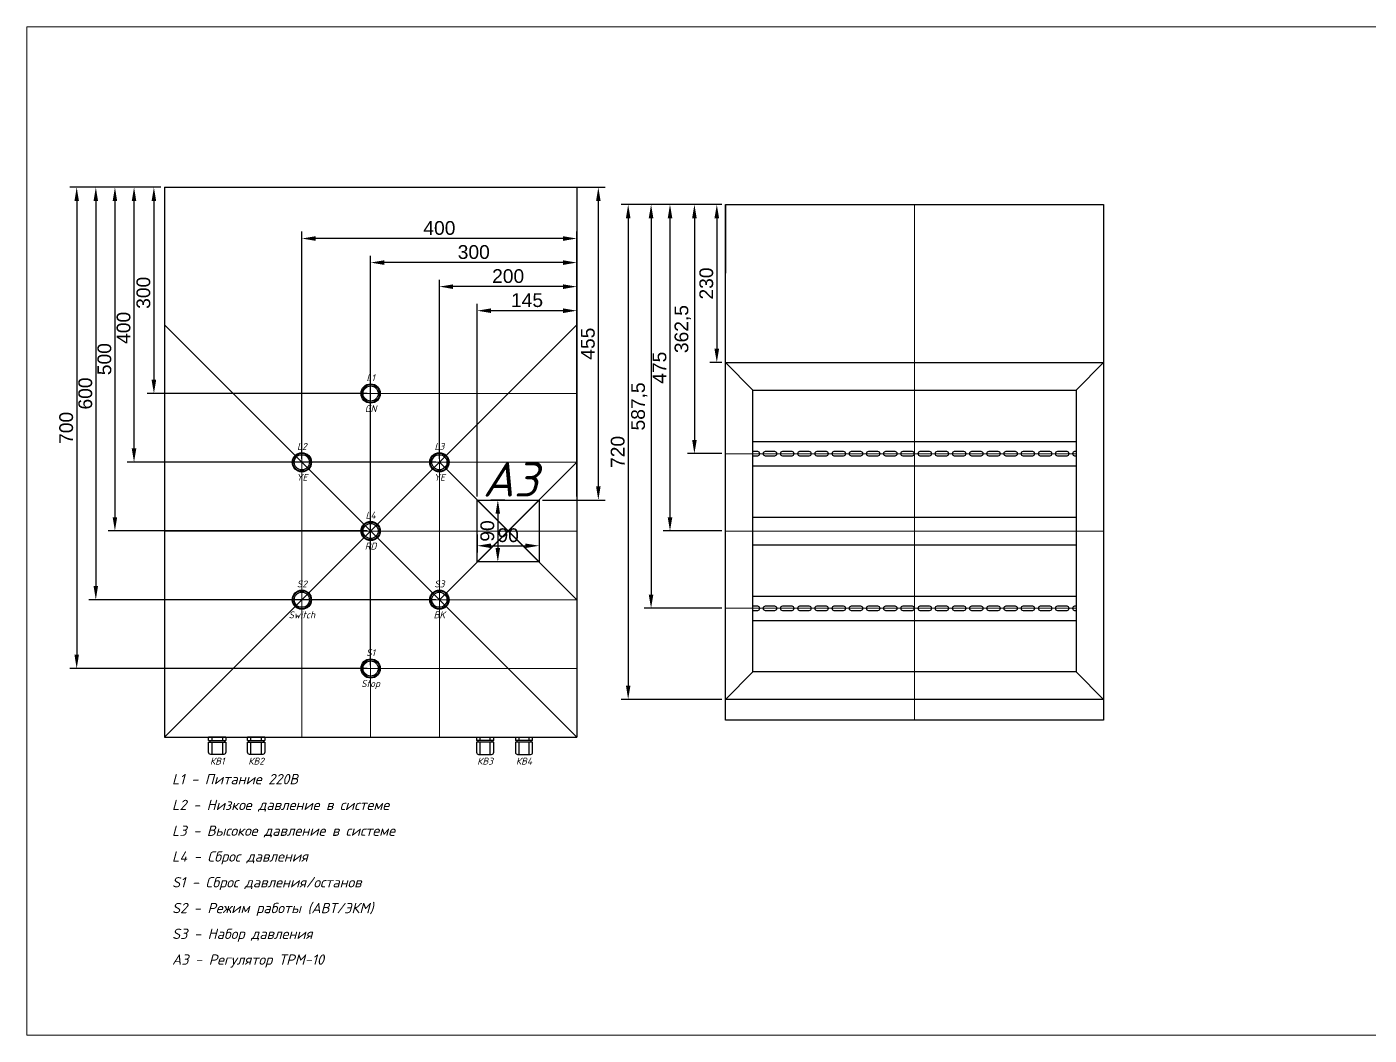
# Model space of a CAD drawing. Header units: millimetres. Extents: x 0 to 53000, y -591 to 24400.
# Drawn here: x 34369 to 36321, y 1880 to 3347 of the extents above; entities that cross this region are included whole.
import ezdxf
from ezdxf.enums import TextEntityAlignment as Align

# ---------------------------------------------------------------- set-up
doc = ezdxf.new("R2010")
doc.units = ezdxf.units.MM
doc.layers.add('INSTRUMENTS', color=7, linetype='Continuous')
doc.layers.add('размеры', color=3, linetype='Continuous')
doc.layers.add('КК перф 40х60', color=6, linetype='Continuous', lineweight=30)
doc.layers.add('Основная', color=7, linetype='Continuous', lineweight=30)
doc.layers.add('Привязки', color=2, linetype='Continuous', lineweight=0, plot=False, transparency=0.8)
doc.styles.get("Standard").update_dxf_attribs({"font": 'arial.ttf'})
doc.styles.add('текст', font='isocpeui.ttf')
doc.dimstyles.new('ISO2', dxfattribs={"dimtxt": 20, "dimasz": 20, "dimexe": 10, "dimexo": 5, "dimgap": 5, "dimtad": 1, "dimdec": 4, "dimdsep": 46, "dimlunit": 6, "dimtxsty": 'Standard', "dimcen": 20, "dimadec": 0, "dimazin": 0, "dimtfac": 1, "dimtdec": 4, "dimtmove": 0, "dimatfit": 3, "dimfxl": 1, "dimtolj": 1, "dimtzin": 0, "dimarcsym": 0})

# ---------------------------------------------------------------- blocks, each defined once
blk = doc.blocks.new('*D223')
at = {"layer": 'Defpoints', "color": 0, "transparency": 16777216}
for p in [(35384.9, 3088.9), (35372.5, 2858.9), (35384.9, 2858.9)]:
    blk.add_point(p, dxfattribs=at)
at = {"layer": 'размеры', "color": 0, "lineweight": -2, "transparency": 16777216}
for p, q in [((35379.9, 3088.9), (35362.5, 3088.9)), ((35372.5, 3068.9), (35372.5, 2878.9)), ((35379.9, 2858.9), (35362.5, 2858.9))]:
    blk.add_line(p, q, dxfattribs=at)
at = {"layer": 'размеры', "color": 0, "transparency": 16777216}
for points in [[(35369.1, 3068.9), (35375.8, 3068.9), (35372.5, 3088.9)], [(35369.1, 2878.9), (35375.8, 2878.9), (35372.5, 2858.9)]]:
    blk.add_solid(points, dxfattribs=at)
at = {"layer": 'размеры', "color": 0, "transparency": 16777216, "insert": (35357.3, 2973.9), "char_height": 20, "attachment_point": 5, "rotation": 90}
blk.add_mtext('\\A1;230', dxfattribs=at)
blk = doc.blocks.new('*D224')
at = {"layer": 'Defpoints', "color": 0, "transparency": 16777216}
for p in [(35384.9, 3088.9), (35339.9, 2726.4), (35384.9, 2726.4)]:
    blk.add_point(p, dxfattribs=at)
at = {"layer": 'размеры', "color": 0, "lineweight": -2, "transparency": 16777216}
for p, q in [((35379.9, 3088.9), (35329.9, 3088.9)), ((35339.9, 3068.9), (35339.9, 2746.4)), ((35379.9, 2726.4), (35329.9, 2726.4))]:
    blk.add_line(p, q, dxfattribs=at)
at = {"layer": 'размеры', "color": 0, "transparency": 16777216}
for points in [[(35336.6, 3068.9), (35343.3, 3068.9), (35339.9, 3088.9)], [(35336.6, 2746.4), (35343.3, 2746.4), (35339.9, 2726.4)]]:
    blk.add_solid(points, dxfattribs=at)
at = {"layer": 'размеры', "color": 0, "transparency": 16777216, "insert": (35322.9, 2907.6), "char_height": 20, "attachment_point": 5, "rotation": 90}
blk.add_mtext('\\A1;362,5', dxfattribs=at)
blk = doc.blocks.new('*D225')
at = {"layer": 'Defpoints', "color": 0, "transparency": 16777216}
for p in [(35384.9, 3088.9), (35304.4, 2613.9), (35384.9, 2613.9)]:
    blk.add_point(p, dxfattribs=at)
at = {"layer": 'размеры', "color": 0, "lineweight": -2, "transparency": 16777216}
for p, q in [((35379.9, 3088.9), (35294.4, 3088.9)), ((35304.4, 3068.9), (35304.4, 2633.9)), ((35379.9, 2613.9), (35294.4, 2613.9))]:
    blk.add_line(p, q, dxfattribs=at)
at = {"layer": 'размеры', "color": 0, "transparency": 16777216}
for points in [[(35301.1, 3068.9), (35307.8, 3068.9), (35304.4, 3088.9)], [(35301.1, 2633.9), (35307.8, 2633.9), (35304.4, 2613.9)]]:
    blk.add_solid(points, dxfattribs=at)
at = {"layer": 'размеры', "color": 0, "transparency": 16777216, "insert": (35289.2, 2851.4), "char_height": 20, "attachment_point": 5, "rotation": 90}
blk.add_mtext('\\A1;475', dxfattribs=at)
blk = doc.blocks.new('*D190')
at = {"layer": 'Defpoints', "color": 0, "transparency": 16777216}
for p in [(35384.9, 3088.9), (35276.9, 2501.4), (35384.9, 2501.4)]:
    blk.add_point(p, dxfattribs=at)
at = {"layer": 'размеры', "color": 0, "lineweight": -2, "transparency": 16777216}
for p, q in [((35379.9, 3088.9), (35266.9, 3088.9)), ((35276.9, 3068.9), (35276.9, 2521.4)), ((35379.9, 2501.4), (35266.9, 2501.4))]:
    blk.add_line(p, q, dxfattribs=at)
at = {"layer": 'размеры', "color": 0, "transparency": 16777216}
for points in [[(35273.5, 3068.9), (35280.2, 3068.9), (35276.9, 3088.9)], [(35273.5, 2521.4), (35280.2, 2521.4), (35276.9, 2501.4)]]:
    blk.add_solid(points, dxfattribs=at)
at = {"layer": 'размеры', "color": 0, "transparency": 16777216, "insert": (35259.8, 2795.1), "char_height": 20, "attachment_point": 5, "rotation": 90}
blk.add_mtext('\\A1;587,5', dxfattribs=at)
blk = doc.blocks.new('*D226')
at = {"layer": 'Defpoints', "color": 0, "transparency": 16777216}
for p in [(35384.9, 3088.9), (35243.6, 2368.9), (35384.9, 2368.9)]:
    blk.add_point(p, dxfattribs=at)
at = {"layer": 'размеры', "color": 0, "lineweight": -2, "transparency": 16777216}
for p, q in [((35379.9, 3088.9), (35233.6, 3088.9)), ((35243.6, 3068.9), (35243.6, 2388.9)), ((35379.9, 2368.9), (35233.6, 2368.9))]:
    blk.add_line(p, q, dxfattribs=at)
at = {"layer": 'размеры', "color": 0, "transparency": 16777216}
for points in [[(35240.3, 3068.9), (35246.9, 3068.9), (35243.6, 3088.9)], [(35240.3, 2388.9), (35246.9, 2388.9), (35243.6, 2368.9)]]:
    blk.add_solid(points, dxfattribs=at)
at = {"layer": 'размеры', "color": 0, "transparency": 16777216, "insert": (35228.4, 2728.9), "char_height": 20, "attachment_point": 5, "rotation": 90}
blk.add_mtext('\\A1;720', dxfattribs=at)
blk = doc.blocks.new('D22')
at = {"layer": 'Основная'}
h = blk.add_hatch(color=256, dxfattribs=at)
h.dxf.hatch_style = 1
h.paths.add_polyline_path([(-7.8, 10.4), (-8.4, 11.2, 0.236068), (-14, 0, 0.236068), (-8.4, -11.2), (-7.8, -10.4, -0.236068), (-13, 0, -0.236068)])
h.paths.add_polyline_path([(7.8, 10.4), (8.4, 11.2, 0.333333), (-8.4, 11.2), (-7.8, 10.4, -0.333333)])
h.paths.add_polyline_path([(8.4, 11.2), (7.8, 10.4, -0.236068), (13, 0, -0.236068), (7.8, -10.4), (8.4, -11.2, 0.236068), (14, 0, 0.236068)])
h.paths.add_polyline_path([(8.4, -11.2), (7.8, -10.4, -0.333333), (-7.8, -10.4), (-8.4, -11.2, 0.333333)])
for radius in [14, 13, 11]:
    blk.add_circle((0, 0), radius, dxfattribs=at)
at = {"style": 'текст'}
for tag, p in [('НАИМНОВАНИЕ', (0, 23)), ('ЦВЕТ', (0, -22))]:
    blk.add_attdef(tag, text='', height=10, dxfattribs=at).set_placement(p, align=Align.MIDDLE_CENTER)
blk = doc.blocks.new('*D212')
at = {"layer": 'Defpoints', "color": 0, "transparency": 16777216}
for p in [(34569, 3113.9), (34553.8, 2813.9), (34869, 2813.9)]:
    blk.add_point(p, dxfattribs=at)
at = {"layer": 'размеры', "color": 0, "lineweight": -2, "transparency": 16777216}
for p, q in [((34564, 3113.9), (34543.8, 3113.9)), ((34553.8, 3093.9), (34553.8, 2833.9)), ((34864, 2813.9), (34543.8, 2813.9))]:
    blk.add_line(p, q, dxfattribs=at)
at = {"layer": 'размеры', "color": 0, "transparency": 16777216}
for points in [[(34550.4, 3093.9), (34557.1, 3093.9), (34553.8, 3113.9)], [(34550.4, 2833.9), (34557.1, 2833.9), (34553.8, 2813.9)]]:
    blk.add_solid(points, dxfattribs=at)
at = {"layer": 'размеры', "color": 0, "transparency": 16777216, "insert": (34538.6, 2960.4), "char_height": 20, "attachment_point": 5, "rotation": 90}
blk.add_mtext('\\A1;300', dxfattribs=at)
blk = doc.blocks.new('*D213')
at = {"layer": 'Defpoints', "color": 0, "transparency": 16777216}
for p in [(34569, 3113.9), (34497.1, 2613.9), (34869, 2613.9)]:
    blk.add_point(p, dxfattribs=at)
at = {"layer": 'размеры', "color": 0, "lineweight": -2, "transparency": 16777216}
for p, q in [((34564, 3113.9), (34487.1, 3113.9)), ((34497.1, 3093.9), (34497.1, 2633.9)), ((34864, 2613.9), (34487.1, 2613.9))]:
    blk.add_line(p, q, dxfattribs=at)
at = {"layer": 'размеры', "color": 0, "transparency": 16777216}
for points in [[(34493.8, 3093.9), (34500.4, 3093.9), (34497.1, 3113.9)], [(34493.8, 2633.9), (34500.4, 2633.9), (34497.1, 2613.9)]]:
    blk.add_solid(points, dxfattribs=at)
at = {"layer": 'размеры', "color": 0, "transparency": 16777216, "insert": (34481.9, 2863.9), "char_height": 20, "attachment_point": 5, "rotation": 90}
blk.add_mtext('\\A1;500', dxfattribs=at)
blk = doc.blocks.new('*D189')
at = {"layer": 'Defpoints', "color": 0, "transparency": 16777216}
for p in [(34569, 3113.9), (34469.3, 2513.9), (34969, 2513.9)]:
    blk.add_point(p, dxfattribs=at)
at = {"layer": 'размеры', "color": 0, "lineweight": -2, "transparency": 16777216}
for p, q in [((34564, 3113.9), (34459.3, 3113.9)), ((34469.3, 3093.9), (34469.3, 2533.9)), ((34964, 2513.9), (34459.3, 2513.9))]:
    blk.add_line(p, q, dxfattribs=at)
at = {"layer": 'размеры', "color": 0, "transparency": 16777216}
for points in [[(34466, 3093.9), (34472.6, 3093.9), (34469.3, 3113.9)], [(34466, 2533.9), (34472.6, 2533.9), (34469.3, 2513.9)]]:
    blk.add_solid(points, dxfattribs=at)
at = {"layer": 'размеры', "color": 0, "transparency": 16777216, "insert": (34454.1, 2813.9), "char_height": 20, "attachment_point": 5, "rotation": 90}
blk.add_mtext('\\A1;600', dxfattribs=at)
blk = doc.blocks.new('*D214')
at = {"layer": 'Defpoints', "color": 0, "transparency": 16777216}
for p in [(34569, 3113.9), (34441.5, 2413.9), (34869, 2413.9)]:
    blk.add_point(p, dxfattribs=at)
at = {"layer": 'размеры', "color": 0, "lineweight": -2, "transparency": 16777216}
for p, q in [((34564, 3113.9), (34431.5, 3113.9)), ((34441.5, 3093.9), (34441.5, 2433.9)), ((34864, 2413.9), (34431.5, 2413.9))]:
    blk.add_line(p, q, dxfattribs=at)
at = {"layer": 'размеры', "color": 0, "transparency": 16777216}
for points in [[(34438.2, 3093.9), (34444.8, 3093.9), (34441.5, 3113.9)], [(34438.2, 2433.9), (34444.8, 2433.9), (34441.5, 2413.9)]]:
    blk.add_solid(points, dxfattribs=at)
at = {"layer": 'размеры', "color": 0, "transparency": 16777216, "insert": (34426.3, 2763.9), "char_height": 20, "attachment_point": 5, "rotation": 90}
blk.add_mtext('\\A1;700', dxfattribs=at)
blk = doc.blocks.new('*D215')
at = {"layer": 'Defpoints', "color": 0, "transparency": 16777216}
for p in [(35114, 3113.9), (35200.2, 3113.9), (35114, 2658.9)]:
    blk.add_point(p, dxfattribs=at)
at = {"layer": 'размеры', "color": 0, "lineweight": -2, "transparency": 16777216}
for p, q in [((35119, 3113.9), (35210.2, 3113.9)), ((35200.2, 2678.9), (35200.2, 3093.9)), ((35119, 2658.9), (35210.2, 2658.9))]:
    blk.add_line(p, q, dxfattribs=at)
at = {"layer": 'размеры', "color": 0, "transparency": 16777216}
for points in [[(35196.9, 3093.9), (35203.5, 3093.9), (35200.2, 3113.9)], [(35196.9, 2678.9), (35203.5, 2678.9), (35200.2, 2658.9)]]:
    blk.add_solid(points, dxfattribs=at)
at = {"layer": 'размеры', "color": 0, "transparency": 16777216, "insert": (35185, 2886.4), "char_height": 20, "attachment_point": 5, "rotation": 90}
blk.add_mtext('\\A1;455', dxfattribs=at)
blk = doc.blocks.new('*D216')
at = {"layer": 'Defpoints', "color": 0, "transparency": 16777216}
for p in [(35024, 2934.4), (35024, 2658.9), (35169, 2658.9)]:
    blk.add_point(p, dxfattribs=at)
at = {"layer": 'размеры', "color": 0, "lineweight": -2, "transparency": 16777216}
for p, q in [((35024, 2663.9), (35024, 2944.4)), ((35149, 2934.4), (35044, 2934.4)), ((35169, 2663.9), (35169, 2944.4))]:
    blk.add_line(p, q, dxfattribs=at)
at = {"layer": 'размеры', "color": 0, "transparency": 16777216}
for points in [[(35044, 2937.7), (35044, 2931), (35024, 2934.4)], [(35149, 2937.7), (35149, 2931), (35169, 2934.4)]]:
    blk.add_solid(points, dxfattribs=at)
at = {"layer": 'размеры', "color": 0, "transparency": 16777216, "insert": (35096.5, 2949.6), "char_height": 20, "attachment_point": 5}
blk.add_mtext('\\A1;145', dxfattribs=at)
blk = doc.blocks.new('*D217')
at = {"layer": 'Defpoints', "color": 0, "transparency": 16777216}
for p in [(34969, 2969.4), (34969, 2713.9), (35169, 2713.9)]:
    blk.add_point(p, dxfattribs=at)
at = {"layer": 'размеры', "color": 0, "lineweight": -2, "transparency": 16777216}
for p, q in [((34969, 2718.9), (34969, 2979.4)), ((35149, 2969.4), (34989, 2969.4)), ((35169, 2718.9), (35169, 2979.4))]:
    blk.add_line(p, q, dxfattribs=at)
at = {"layer": 'размеры', "color": 0, "transparency": 16777216}
for points in [[(34989, 2972.7), (34989, 2966), (34969, 2969.4)], [(35149, 2972.7), (35149, 2966), (35169, 2969.4)]]:
    blk.add_solid(points, dxfattribs=at)
at = {"layer": 'размеры', "color": 0, "transparency": 16777216, "insert": (35069, 2984.6), "char_height": 20, "attachment_point": 5}
blk.add_mtext('\\A1;200', dxfattribs=at)
blk = doc.blocks.new('*D218')
at = {"layer": 'Defpoints', "color": 0, "transparency": 16777216}
for p in [(34869, 3004.4), (35169, 2813.9), (34869, 2413.9)]:
    blk.add_point(p, dxfattribs=at)
at = {"layer": 'размеры', "color": 0, "lineweight": -2, "transparency": 16777216}
for p, q in [((34869, 2418.9), (34869, 3014.4)), ((35169, 2818.9), (35169, 3014.4)), ((35149, 3004.4), (34889, 3004.4))]:
    blk.add_line(p, q, dxfattribs=at)
at = {"layer": 'размеры', "color": 0, "transparency": 16777216}
for points in [[(34889, 3007.7), (34889, 3001), (34869, 3004.4)], [(35149, 3007.7), (35149, 3001), (35169, 3004.4)]]:
    blk.add_solid(points, dxfattribs=at)
at = {"layer": 'размеры', "color": 0, "transparency": 16777216, "insert": (35019, 3019.6), "char_height": 20, "attachment_point": 5}
blk.add_mtext('\\A1;300', dxfattribs=at)
blk = doc.blocks.new('*D219')
at = {"layer": 'Defpoints', "color": 0, "transparency": 16777216}
for p in [(34769, 3039.4), (34769, 2713.9), (35169, 2713.9)]:
    blk.add_point(p, dxfattribs=at)
at = {"layer": 'размеры', "color": 0, "lineweight": -2, "transparency": 16777216}
for p, q in [((34769, 2718.9), (34769, 3049.4)), ((35169, 2718.9), (35169, 3049.4)), ((35149, 3039.4), (34789, 3039.4))]:
    blk.add_line(p, q, dxfattribs=at)
at = {"layer": 'размеры', "color": 0, "transparency": 16777216}
for points in [[(34789, 3042.7), (34789, 3036), (34769, 3039.4)], [(35149, 3042.7), (35149, 3036), (35169, 3039.4)]]:
    blk.add_solid(points, dxfattribs=at)
at = {"layer": 'размеры', "color": 0, "transparency": 16777216, "insert": (34969, 3054.6), "char_height": 20, "attachment_point": 5}
blk.add_mtext('\\A1;400', dxfattribs=at)
blk = doc.blocks.new('*D220')
at = {"layer": 'Defpoints', "color": 0, "transparency": 16777216}
for p in [(34524.9, 3113.9), (34569, 3113.9), (34969, 2713.9)]:
    blk.add_point(p, dxfattribs=at)
at = {"layer": 'размеры', "color": 0, "lineweight": -2, "transparency": 16777216}
for p, q in [((34564, 3113.9), (34514.9, 3113.9)), ((34524.9, 2733.9), (34524.9, 3093.9)), ((34964, 2713.9), (34514.9, 2713.9))]:
    blk.add_line(p, q, dxfattribs=at)
at = {"layer": 'размеры', "color": 0, "transparency": 16777216}
for points in [[(34521.6, 3093.9), (34528.2, 3093.9), (34524.9, 3113.9)], [(34521.6, 2733.9), (34528.2, 2733.9), (34524.9, 2713.9)]]:
    blk.add_solid(points, dxfattribs=at)
at = {"layer": 'размеры', "color": 0, "transparency": 16777216, "insert": (34509.7, 2909.4), "char_height": 20, "attachment_point": 5, "rotation": 90}
blk.add_mtext('\\A1;400', dxfattribs=at)
blk = doc.blocks.new('*D221')
at = {"layer": 'Defpoints', "color": 0, "transparency": 16777216}
for p in [(35069, 2658.9), (35054, 2568.9), (35069, 2568.9)]:
    blk.add_point(p, dxfattribs=at)
at = {"layer": 'размеры', "color": 0, "lineweight": -2, "transparency": 16777216}
for p, q in [((35064, 2658.9), (35044, 2658.9)), ((35054, 2638.9), (35054, 2588.9)), ((35064, 2568.9), (35044, 2568.9))]:
    blk.add_line(p, q, dxfattribs=at)
at = {"layer": 'размеры', "color": 0, "transparency": 16777216}
for points in [[(35050.7, 2638.9), (35057.3, 2638.9), (35054, 2658.9)], [(35050.7, 2588.9), (35057.3, 2588.9), (35054, 2568.9)]]:
    blk.add_solid(points, dxfattribs=at)
at = {"layer": 'размеры', "color": 0, "transparency": 16777216, "insert": (35038.8, 2613.9), "char_height": 20, "attachment_point": 5, "rotation": 90}
blk.add_mtext('\\A1;90', dxfattribs=at)
blk = doc.blocks.new('*D222')
at = {"layer": 'Defpoints', "color": 0, "transparency": 16777216}
for p in [(35024, 2613.9), (35114, 2613.9), (35114, 2592.4)]:
    blk.add_point(p, dxfattribs=at)
at = {"layer": 'размеры', "color": 0, "lineweight": -2, "transparency": 16777216}
for p, q in [((35024, 2608.9), (35024, 2582.4)), ((35114, 2608.9), (35114, 2582.4)), ((35044, 2592.4), (35094, 2592.4))]:
    blk.add_line(p, q, dxfattribs=at)
at = {"layer": 'размеры', "color": 0, "transparency": 16777216}
for points in [[(35044, 2595.7), (35044, 2589), (35024, 2592.4)], [(35094, 2595.7), (35094, 2589), (35114, 2592.4)]]:
    blk.add_solid(points, dxfattribs=at)
at = {"layer": 'размеры', "color": 0, "transparency": 16777216, "insert": (35069, 2607.6), "char_height": 20, "attachment_point": 5}
blk.add_mtext('\\A1;90', dxfattribs=at)
blk = doc.blocks.new('Сальник')
at = {"layer": 'Основная'}
for p, q in [((-12.5, 0), (-12.5, -5)), ((-12.5, 0), (12.5, 0)), ((-7.5, 0), (-7.5, -5)), ((7.5, -5), (7.5, 0)), ((12.5, -5), (12.5, 0)), ((12.5, -5), (-12.5, -5)), ((12.5, -7), (-12.5, -7)), ((-12.5, -7), (-12.5, -22)), ((-10.5, -5), (-10.5, -7)), ((-7.5, -7), (-7.5, -25)), ((7.5, -25), (7.5, -7)), ((10.5, -7), (10.5, -5)), ((12.5, -22), (12.5, -7)), ((-9.5, -25), (9.5, -25))]:
    blk.add_line(p, q, dxfattribs=at)
for centre, start, end in [((-9.5, -22), 180, 270), ((9.5, -22), 270, 0)]:
    blk.add_arc(centre, 3, start, end, dxfattribs=at)

msp = doc.modelspace()

# ---------------------------------------------------------------- linework, layer by layer
at = {"layer": 'КК перф 40х60'}
for p, q in [((35384.92003, 2858.85871), (35934.92003, 2858.85871)), ((35384.92003, 2368.85871), (35384.92003, 2858.85871)), ((35384.92003, 2858.85871), (35424.92003, 2818.85871)), ((35894.92003, 2818.85871), (35934.92003, 2858.85871)), ((35934.92003, 2858.85871), (35934.92003, 2368.85871)), ((35424.92003, 2818.85871), (35894.92003, 2818.85871)), ((35424.92003, 2408.85871), (35424.92003, 2818.85871)), ((35894.92003, 2818.85871), (35894.92003, 2408.85871)), ((35424.92003, 2633.85871), (35894.92003, 2633.85871)), ((35424.92003, 2593.85871), (35894.92003, 2593.85871)), ((35384.92003, 2368.85871), (35424.92003, 2408.85871)), ((35894.92003, 2408.85871), (35424.92003, 2408.85871)), ((35894.92003, 2408.85871), (35934.92003, 2368.85871)), ((35934.92003, 2368.85871), (35384.92003, 2368.85871))]:
    msp.add_line(p, q, dxfattribs=at)
at = {"layer": 'Основная'}
for p, q in [((34569, 3113.85871), (35169, 3113.85871)), ((34569, 3113.85871), (34569, 2313.85871)), ((35169, 3113.85871), (35169, 2313.85871)), ((35384.92003, 3088.85871), (35934.92003, 3088.85871)), ((35384.92003, 2338.85871), (35384.92003, 3088.85871)), ((35384.92003, 3088.85871), (35384.92003, 2988.85871)), ((35934.92003, 3088.85871), (35934.92003, 2338.85871)), ((35424.92003, 2743.85871), (35449.92003, 2743.85871)), ((35449.92003, 2743.85871), (35474.92003, 2743.85871)), ((35474.92003, 2743.85871), (35499.92003, 2743.85871)), ((35499.92003, 2743.85871), (35524.92003, 2743.85871)), ((35524.92003, 2743.85871), (35549.92003, 2743.85871)), ((35549.92003, 2743.85871), (35574.92003, 2743.85871)), ((35574.92003, 2743.85871), (35599.92003, 2743.85871)), ((35599.92003, 2743.85871), (35624.92003, 2743.85871)), ((35624.92003, 2743.85871), (35649.92003, 2743.85871)), ((35649.92003, 2743.85871), (35674.92003, 2743.85871)), ((35674.92003, 2743.85871), (35699.92003, 2743.85871)), ((35699.92003, 2743.85871), (35724.92003, 2743.85871)), ((35724.92003, 2743.85871), (35749.92003, 2743.85871)), ((35749.92003, 2743.85871), (35774.92003, 2743.85871)), ((35774.92003, 2743.85871), (35799.92003, 2743.85871)), ((35799.92003, 2743.85871), (35824.92003, 2743.85871)), ((35824.92003, 2743.85871), (35849.92003, 2743.85871)), ((35849.92003, 2743.85871), (35874.92003, 2743.85871)), ((35874.92003, 2743.85871), (35894.92003, 2743.85871)), ((35431.92003, 2729.35871), (35424.92003, 2729.35871)), ((35424.92003, 2723.35871), (35431.92003, 2723.35871)), ((35434.92003, 2726.35871), (35434.92003, 2726.35871)), ((35449.92003, 2729.35872), (35442.92003, 2729.35872)), ((35442.92003, 2723.35872), (35449.92003, 2723.35872)), ((35456.92003, 2729.35871), (35449.92003, 2729.35871)), ((35449.92003, 2723.35871), (35456.92003, 2723.35871)), ((35459.92003, 2726.35871), (35459.92003, 2726.35871)), ((35474.92003, 2729.35872), (35467.92003, 2729.35872)), ((35467.92003, 2723.35872), (35474.92003, 2723.35872)), ((35481.92003, 2729.35871), (35474.92003, 2729.35871)), ((35474.92003, 2723.35871), (35481.92003, 2723.35871)), ((35484.92003, 2726.35871), (35484.92003, 2726.35871)), ((35499.92003, 2729.35872), (35492.92003, 2729.35872)), ((35492.92003, 2723.35872), (35499.92003, 2723.35872)), ((35506.92003, 2729.35871), (35499.92003, 2729.35871)), ((35499.92003, 2723.35871), (35506.92003, 2723.35871)), ((35509.92003, 2726.35871), (35509.92003, 2726.35871)), ((35524.92003, 2729.35872), (35517.92003, 2729.35872)), ((35517.92003, 2723.35872), (35524.92003, 2723.35872)), ((35531.92003, 2729.35871), (35524.92003, 2729.35871)), ((35524.92003, 2723.35871), (35531.92003, 2723.35871)), ((35534.92003, 2726.35871), (35534.92003, 2726.35871)), ((35549.92003, 2729.35872), (35542.92003, 2729.35872)), ((35542.92003, 2723.35872), (35549.92003, 2723.35872)), ((35556.92003, 2729.35871), (35549.92003, 2729.35871)), ((35549.92003, 2723.35871), (35556.92003, 2723.35871)), ((35559.92003, 2726.35871), (35559.92003, 2726.35871)), ((35574.92003, 2729.35872), (35567.92003, 2729.35872)), ((35567.92003, 2723.35872), (35574.92003, 2723.35872)), ((35581.92003, 2729.35871), (35574.92003, 2729.35871)), ((35574.92003, 2723.35871), (35581.92003, 2723.35871)), ((35584.92003, 2726.35871), (35584.92003, 2726.35871)), ((35599.92003, 2729.35872), (35592.92003, 2729.35872)), ((35592.92003, 2723.35872), (35599.92003, 2723.35872)), ((35606.92003, 2729.35871), (35599.92003, 2729.35871)), ((35599.92003, 2723.35871), (35606.92003, 2723.35871)), ((35609.92003, 2726.35871), (35609.92003, 2726.35871)), ((35624.92003, 2729.35872), (35617.92003, 2729.35872)), ((35617.92003, 2723.35872), (35624.92003, 2723.35872)), ((35631.92003, 2729.35871), (35624.92003, 2729.35871)), ((35624.92003, 2723.35871), (35631.92003, 2723.35871)), ((35634.92003, 2726.35871), (35634.92003, 2726.35871)), ((35649.92003, 2729.35872), (35642.92003, 2729.35872)), ((35642.92003, 2723.35872), (35649.92003, 2723.35872)), ((35656.92003, 2729.35871), (35649.92003, 2729.35871)), ((35649.92003, 2723.35871), (35656.92003, 2723.35871)), ((35659.92003, 2726.35871), (35659.92003, 2726.35871)), ((35674.92003, 2729.35872), (35667.92003, 2729.35872)), ((35667.92003, 2723.35872), (35674.92003, 2723.35872)), ((35681.92003, 2729.35871), (35674.92003, 2729.35871)), ((35674.92003, 2723.35871), (35681.92003, 2723.35871)), ((35684.92003, 2726.35871), (35684.92003, 2726.35871)), ((35699.92003, 2729.35872), (35692.92003, 2729.35872)), ((35692.92003, 2723.35872), (35699.92003, 2723.35872)), ((35706.92003, 2729.35871), (35699.92003, 2729.35871)), ((35699.92003, 2723.35871), (35706.92003, 2723.35871)), ((35709.92003, 2726.35871), (35709.92003, 2726.35871)), ((35724.92003, 2729.35872), (35717.92003, 2729.35872)), ((35717.92003, 2723.35872), (35724.92003, 2723.35872)), ((35731.92003, 2729.35871), (35724.92003, 2729.35871)), ((35724.92003, 2723.35871), (35731.92003, 2723.35871)), ((35734.92003, 2726.35871), (35734.92003, 2726.35871)), ((35749.92003, 2729.35872), (35742.92003, 2729.35872)), ((35742.92003, 2723.35872), (35749.92003, 2723.35872)), ((35756.92003, 2729.35871), (35749.92003, 2729.35871)), ((35749.92003, 2723.35871), (35756.92003, 2723.35871)), ((35759.92003, 2726.35871), (35759.92003, 2726.35871)), ((35774.92003, 2729.35872), (35767.92003, 2729.35872)), ((35767.92003, 2723.35872), (35774.92003, 2723.35872)), ((35781.92003, 2729.35871), (35774.92003, 2729.35871)), ((35774.92003, 2723.35871), (35781.92003, 2723.35871)), ((35784.92003, 2726.35871), (35784.92003, 2726.35871)), ((35799.92003, 2729.35872), (35792.92003, 2729.35872)), ((35792.92003, 2723.35872), (35799.92003, 2723.35872)), ((35806.92003, 2729.35871), (35799.92003, 2729.35871)), ((35799.92003, 2723.35871), (35806.92003, 2723.35871)), ((35809.92003, 2726.35871), (35809.92003, 2726.35871)), ((35824.92003, 2729.35872), (35817.92003, 2729.35872)), ((35817.92003, 2723.35872), (35824.92003, 2723.35872)), ((35831.92003, 2729.35871), (35824.92003, 2729.35871)), ((35824.92003, 2723.35871), (35831.92003, 2723.35871)), ((35834.92003, 2726.35871), (35834.92003, 2726.35871)), ((35849.92003, 2729.35872), (35842.92003, 2729.35872)), ((35842.92003, 2723.35872), (35849.92003, 2723.35872)), ((35856.92003, 2729.35871), (35849.92003, 2729.35871)), ((35849.92003, 2723.35871), (35856.92003, 2723.35871)), ((35859.92003, 2726.35871), (35859.92003, 2726.35871)), ((35874.92003, 2729.35872), (35867.92003, 2729.35872)), ((35867.92003, 2723.35872), (35874.92003, 2723.35872)), ((35881.92003, 2729.35871), (35874.92003, 2729.35871)), ((35874.92003, 2723.35871), (35881.92003, 2723.35871)), ((35884.92003, 2726.35871), (35884.92003, 2726.35871)), ((35894.92003, 2729.35872), (35892.92003, 2729.35872)), ((35892.92003, 2723.35872), (35894.92003, 2723.35872)), ((35424.92003, 2708.85871), (35449.92003, 2708.85872)), ((35449.92003, 2708.85871), (35474.92003, 2708.85872)), ((35474.92003, 2708.85871), (35499.92003, 2708.85872)), ((35499.92003, 2708.85871), (35524.92003, 2708.85872)), ((35524.92003, 2708.85871), (35549.92003, 2708.85872)), ((35549.92003, 2708.85871), (35574.92003, 2708.85872)), ((35574.92003, 2708.85871), (35599.92003, 2708.85872)), ((35599.92003, 2708.85871), (35624.92003, 2708.85872)), ((35624.92003, 2708.85871), (35649.92003, 2708.85872)), ((35649.92003, 2708.85871), (35674.92003, 2708.85872)), ((35674.92003, 2708.85871), (35699.92003, 2708.85872)), ((35699.92003, 2708.85871), (35724.92003, 2708.85872)), ((35724.92003, 2708.85871), (35749.92003, 2708.85872)), ((35749.92003, 2708.85871), (35774.92003, 2708.85872)), ((35774.92003, 2708.85871), (35799.92003, 2708.85872)), ((35799.92003, 2708.85871), (35824.92003, 2708.85872)), ((35824.92003, 2708.85871), (35849.92003, 2708.85872)), ((35849.92003, 2708.85871), (35874.92003, 2708.85872)), ((35874.92003, 2708.85871), (35894.92003, 2708.85871)), ((35024, 2658.85871), (35114, 2658.85871)), ((35024, 2568.85871), (35024, 2658.85871)), ((35114, 2658.85871), (35114, 2568.85871)), ((35114, 2568.85871), (35024, 2568.85871)), ((35424.92003, 2518.85871), (35449.92003, 2518.85871)), ((35449.92003, 2518.85871), (35474.92003, 2518.85871)), ((35474.92003, 2518.85871), (35499.92003, 2518.85871)), ((35499.92003, 2518.85871), (35524.92003, 2518.85871)), ((35524.92003, 2518.85871), (35549.92003, 2518.85871)), ((35549.92003, 2518.85871), (35574.92003, 2518.85871)), ((35574.92003, 2518.85871), (35599.92003, 2518.85871)), ((35599.92003, 2518.85871), (35624.92003, 2518.85871)), ((35624.92003, 2518.85871), (35649.92003, 2518.85871)), ((35649.92003, 2518.85871), (35674.92003, 2518.85871)), ((35674.92003, 2518.85871), (35699.92003, 2518.85871)), ((35699.92003, 2518.85871), (35724.92003, 2518.85871)), ((35724.92003, 2518.85871), (35749.92003, 2518.85871)), ((35749.92003, 2518.85871), (35774.92003, 2518.85871)), ((35774.92003, 2518.85871), (35799.92003, 2518.85871)), ((35799.92003, 2518.85871), (35824.92003, 2518.85871)), ((35824.92003, 2518.85871), (35849.92003, 2518.85871)), ((35849.92003, 2518.85871), (35874.92003, 2518.85871)), ((35874.92003, 2518.85871), (35894.92003, 2518.85871)), ((35431.92003, 2504.35871), (35424.92003, 2504.35871)), ((35434.92003, 2501.35871), (35434.92003, 2501.35871)), ((35449.92003, 2504.35872), (35442.92003, 2504.35872)), ((35456.92003, 2504.35871), (35449.92003, 2504.35871)), ((35459.92003, 2501.35871), (35459.92003, 2501.35871)), ((35474.92003, 2504.35872), (35467.92003, 2504.35872)), ((35481.92003, 2504.35871), (35474.92003, 2504.35871)), ((35484.92003, 2501.35871), (35484.92003, 2501.35871)), ((35499.92003, 2504.35872), (35492.92003, 2504.35872)), ((35506.92003, 2504.35871), (35499.92003, 2504.35871)), ((35509.92003, 2501.35871), (35509.92003, 2501.35871)), ((35524.92003, 2504.35872), (35517.92003, 2504.35872)), ((35531.92003, 2504.35871), (35524.92003, 2504.35871)), ((35534.92003, 2501.35871), (35534.92003, 2501.35871)), ((35549.92003, 2504.35872), (35542.92003, 2504.35872)), ((35556.92003, 2504.35871), (35549.92003, 2504.35871)), ((35559.92003, 2501.35871), (35559.92003, 2501.35871)), ((35574.92003, 2504.35872), (35567.92003, 2504.35872)), ((35581.92003, 2504.35871), (35574.92003, 2504.35871)), ((35584.92003, 2501.35871), (35584.92003, 2501.35871)), ((35599.92003, 2504.35872), (35592.92003, 2504.35872)), ((35606.92003, 2504.35871), (35599.92003, 2504.35871)), ((35609.92003, 2501.35871), (35609.92003, 2501.35871)), ((35624.92003, 2504.35872), (35617.92003, 2504.35872)), ((35631.92003, 2504.35871), (35624.92003, 2504.35871)), ((35634.92003, 2501.35871), (35634.92003, 2501.35871)), ((35649.92003, 2504.35872), (35642.92003, 2504.35872)), ((35656.92003, 2504.35871), (35649.92003, 2504.35871)), ((35659.92003, 2501.35871), (35659.92003, 2501.35871)), ((35674.92003, 2504.35872), (35667.92003, 2504.35872)), ((35681.92003, 2504.35871), (35674.92003, 2504.35871)), ((35684.92003, 2501.35871), (35684.92003, 2501.35871)), ((35699.92003, 2504.35872), (35692.92003, 2504.35872)), ((35706.92003, 2504.35871), (35699.92003, 2504.35871)), ((35709.92003, 2501.35871), (35709.92003, 2501.35871)), ((35724.92003, 2504.35872), (35717.92003, 2504.35872)), ((35731.92003, 2504.35871), (35724.92003, 2504.35871)), ((35734.92003, 2501.35871), (35734.92003, 2501.35871)), ((35749.92003, 2504.35872), (35742.92003, 2504.35872)), ((35756.92003, 2504.35871), (35749.92003, 2504.35871)), ((35759.92003, 2501.35871), (35759.92003, 2501.35871)), ((35774.92003, 2504.35872), (35767.92003, 2504.35872)), ((35781.92003, 2504.35871), (35774.92003, 2504.35871)), ((35784.92003, 2501.35871), (35784.92003, 2501.35871)), ((35799.92003, 2504.35872), (35792.92003, 2504.35872)), ((35806.92003, 2504.35871), (35799.92003, 2504.35871)), ((35809.92003, 2501.35871), (35809.92003, 2501.35871)), ((35824.92003, 2504.35872), (35817.92003, 2504.35872)), ((35831.92003, 2504.35871), (35824.92003, 2504.35871)), ((35834.92003, 2501.35871), (35834.92003, 2501.35871)), ((35849.92003, 2504.35872), (35842.92003, 2504.35872)), ((35856.92003, 2504.35871), (35849.92003, 2504.35871)), ((35859.92003, 2501.35871), (35859.92003, 2501.35871)), ((35874.92003, 2504.35872), (35867.92003, 2504.35872)), ((35881.92003, 2504.35871), (35874.92003, 2504.35871)), ((35884.92003, 2501.35871), (35884.92003, 2501.35871)), ((35894.92003, 2504.35872), (35892.92003, 2504.35872)), ((35424.92003, 2498.35871), (35431.92003, 2498.35871)), ((35424.92003, 2483.85871), (35449.92003, 2483.85872)), ((35442.92003, 2498.35872), (35449.92003, 2498.35872)), ((35449.92003, 2498.35871), (35456.92003, 2498.35871)), ((35449.92003, 2483.85871), (35474.92003, 2483.85872)), ((35467.92003, 2498.35872), (35474.92003, 2498.35872)), ((35474.92003, 2498.35871), (35481.92003, 2498.35871)), ((35474.92003, 2483.85871), (35499.92003, 2483.85872)), ((35492.92003, 2498.35872), (35499.92003, 2498.35872)), ((35499.92003, 2498.35871), (35506.92003, 2498.35871)), ((35499.92003, 2483.85871), (35524.92003, 2483.85872)), ((35517.92003, 2498.35872), (35524.92003, 2498.35872)), ((35524.92003, 2498.35871), (35531.92003, 2498.35871)), ((35524.92003, 2483.85871), (35549.92003, 2483.85872)), ((35542.92003, 2498.35872), (35549.92003, 2498.35872)), ((35549.92003, 2498.35871), (35556.92003, 2498.35871)), ((35549.92003, 2483.85871), (35574.92003, 2483.85872)), ((35567.92003, 2498.35872), (35574.92003, 2498.35872)), ((35574.92003, 2498.35871), (35581.92003, 2498.35871)), ((35574.92003, 2483.85871), (35599.92003, 2483.85872)), ((35592.92003, 2498.35872), (35599.92003, 2498.35872)), ((35599.92003, 2498.35871), (35606.92003, 2498.35871)), ((35599.92003, 2483.85871), (35624.92003, 2483.85872)), ((35617.92003, 2498.35872), (35624.92003, 2498.35872)), ((35624.92003, 2498.35871), (35631.92003, 2498.35871)), ((35624.92003, 2483.85871), (35649.92003, 2483.85872)), ((35642.92003, 2498.35872), (35649.92003, 2498.35872)), ((35649.92003, 2498.35871), (35656.92003, 2498.35871)), ((35649.92003, 2483.85871), (35674.92003, 2483.85872)), ((35667.92003, 2498.35872), (35674.92003, 2498.35872)), ((35674.92003, 2498.35871), (35681.92003, 2498.35871)), ((35674.92003, 2483.85871), (35699.92003, 2483.85872)), ((35692.92003, 2498.35872), (35699.92003, 2498.35872)), ((35699.92003, 2498.35871), (35706.92003, 2498.35871)), ((35699.92003, 2483.85871), (35724.92003, 2483.85872)), ((35717.92003, 2498.35872), (35724.92003, 2498.35872)), ((35724.92003, 2498.35871), (35731.92003, 2498.35871)), ((35724.92003, 2483.85871), (35749.92003, 2483.85872)), ((35742.92003, 2498.35872), (35749.92003, 2498.35872)), ((35749.92003, 2498.35871), (35756.92003, 2498.35871)), ((35749.92003, 2483.85871), (35774.92003, 2483.85872)), ((35767.92003, 2498.35872), (35774.92003, 2498.35872)), ((35774.92003, 2498.35871), (35781.92003, 2498.35871)), ((35774.92003, 2483.85871), (35799.92003, 2483.85872)), ((35792.92003, 2498.35872), (35799.92003, 2498.35872)), ((35799.92003, 2498.35871), (35806.92003, 2498.35871)), ((35799.92003, 2483.85871), (35824.92003, 2483.85872)), ((35817.92003, 2498.35872), (35824.92003, 2498.35872)), ((35824.92003, 2498.35871), (35831.92003, 2498.35871)), ((35824.92003, 2483.85871), (35849.92003, 2483.85872)), ((35842.92003, 2498.35872), (35849.92003, 2498.35872)), ((35849.92003, 2498.35871), (35856.92003, 2498.35871)), ((35849.92003, 2483.85871), (35874.92003, 2483.85872)), ((35867.92003, 2498.35872), (35874.92003, 2498.35872)), ((35874.92003, 2498.35871), (35881.92003, 2498.35871)), ((35874.92003, 2483.85871), (35894.92003, 2483.85871)), ((35892.92003, 2498.35872), (35894.92003, 2498.35872)), ((35934.92003, 2338.85871), (35384.92003, 2338.85871)), ((34569, 2313.85871), (35169, 2313.85871))]:
    msp.add_line(p, q, dxfattribs=at)
for centre, start, end in [((35431.92003, 2726.35871), 0, 90), ((35431.92003, 2726.35871), 270, 0), ((35442.92003, 2726.35872), 90, 180), ((35442.92003, 2726.35872), 180, 270), ((35456.92003, 2726.35871), 0, 90), ((35456.92003, 2726.35871), 270, 0), ((35467.92003, 2726.35872), 90, 180), ((35467.92003, 2726.35872), 180, 270), ((35481.92003, 2726.35871), 0, 90), ((35481.92003, 2726.35871), 270, 0), ((35492.92003, 2726.35872), 90, 180), ((35492.92003, 2726.35872), 180, 270), ((35506.92003, 2726.35871), 0, 90), ((35506.92003, 2726.35871), 270, 0), ((35517.92003, 2726.35872), 90, 180), ((35517.92003, 2726.35872), 180, 270), ((35531.92003, 2726.35871), 0, 90), ((35531.92003, 2726.35871), 270, 0), ((35542.92003, 2726.35872), 90, 180), ((35542.92003, 2726.35872), 180, 270), ((35556.92003, 2726.35871), 0, 90), ((35556.92003, 2726.35871), 270, 0), ((35567.92003, 2726.35872), 90, 180), ((35567.92003, 2726.35872), 180, 270), ((35581.92003, 2726.35871), 0, 90), ((35581.92003, 2726.35871), 270, 0), ((35592.92003, 2726.35872), 90, 180), ((35592.92003, 2726.35872), 180, 270), ((35606.92003, 2726.35871), 0, 90), ((35606.92003, 2726.35871), 270, 0), ((35617.92003, 2726.35872), 90, 180), ((35617.92003, 2726.35872), 180, 270), ((35631.92003, 2726.35871), 0, 90), ((35631.92003, 2726.35871), 270, 0), ((35642.92003, 2726.35872), 90, 180), ((35642.92003, 2726.35872), 180, 270), ((35656.92003, 2726.35871), 0, 90), ((35656.92003, 2726.35871), 270, 0), ((35667.92003, 2726.35872), 90, 180), ((35667.92003, 2726.35872), 180, 270), ((35681.92003, 2726.35871), 0, 90), ((35681.92003, 2726.35871), 270, 0), ((35692.92003, 2726.35872), 90, 180), ((35692.92003, 2726.35872), 180, 270), ((35706.92003, 2726.35871), 0, 90), ((35706.92003, 2726.35871), 270, 0), ((35717.92003, 2726.35872), 90, 180), ((35717.92003, 2726.35872), 180, 270), ((35731.92003, 2726.35871), 0, 90), ((35731.92003, 2726.35871), 270, 0), ((35742.92003, 2726.35872), 90, 180), ((35742.92003, 2726.35872), 180, 270), ((35756.92003, 2726.35871), 0, 90), ((35756.92003, 2726.35871), 270, 0), ((35767.92003, 2726.35872), 90, 180), ((35767.92003, 2726.35872), 180, 270), ((35781.92003, 2726.35871), 0, 90), ((35781.92003, 2726.35871), 270, 0), ((35792.92003, 2726.35872), 90, 180), ((35792.92003, 2726.35872), 180, 270), ((35806.92003, 2726.35871), 0, 90), ((35806.92003, 2726.35871), 270, 0), ((35817.92003, 2726.35872), 90, 180), ((35817.92003, 2726.35872), 180, 270), ((35831.92003, 2726.35871), 0, 90), ((35831.92003, 2726.35871), 270, 0), ((35842.92003, 2726.35872), 90, 180), ((35842.92003, 2726.35872), 180, 270), ((35856.92003, 2726.35871), 0, 90), ((35856.92003, 2726.35871), 270, 0), ((35867.92003, 2726.35872), 90, 180), ((35867.92003, 2726.35872), 180, 270), ((35881.92003, 2726.35871), 0, 90), ((35881.92003, 2726.35871), 270, 0), ((35892.92003, 2726.35872), 90, 180), ((35892.92003, 2726.35872), 180, 270), ((35431.92003, 2501.35871), 0, 90), ((35431.92003, 2501.35871), 270, 0), ((35442.92003, 2501.35872), 90, 180), ((35442.92003, 2501.35872), 180, 270), ((35456.92003, 2501.35871), 0, 90), ((35456.92003, 2501.35871), 270, 0), ((35467.92003, 2501.35872), 90, 180), ((35467.92003, 2501.35872), 180, 270), ((35481.92003, 2501.35871), 0, 90), ((35481.92003, 2501.35871), 270, 0), ((35492.92003, 2501.35872), 90, 180), ((35492.92003, 2501.35872), 180, 270), ((35506.92003, 2501.35871), 0, 90), ((35506.92003, 2501.35871), 270, 0), ((35517.92003, 2501.35872), 90, 180), ((35517.92003, 2501.35872), 180, 270), ((35531.92003, 2501.35871), 0, 90), ((35531.92003, 2501.35871), 270, 0), ((35542.92003, 2501.35872), 90, 180), ((35542.92003, 2501.35872), 180, 270), ((35556.92003, 2501.35871), 0, 90), ((35556.92003, 2501.35871), 270, 0), ((35567.92003, 2501.35872), 90, 180), ((35567.92003, 2501.35872), 180, 270), ((35581.92003, 2501.35871), 0, 90), ((35581.92003, 2501.35871), 270, 0), ((35592.92003, 2501.35872), 90, 180), ((35592.92003, 2501.35872), 180, 270), ((35606.92003, 2501.35871), 0, 90), ((35606.92003, 2501.35871), 270, 0), ((35617.92003, 2501.35872), 90, 180), ((35617.92003, 2501.35872), 180, 270), ((35631.92003, 2501.35871), 0, 90), ((35631.92003, 2501.35871), 270, 0), ((35642.92003, 2501.35872), 90, 180), ((35642.92003, 2501.35872), 180, 270), ((35656.92003, 2501.35871), 0, 90), ((35656.92003, 2501.35871), 270, 0), ((35667.92003, 2501.35872), 90, 180), ((35667.92003, 2501.35872), 180, 270), ((35681.92003, 2501.35871), 0, 90), ((35681.92003, 2501.35871), 270, 0), ((35692.92003, 2501.35872), 90, 180), ((35692.92003, 2501.35872), 180, 270), ((35706.92003, 2501.35871), 0, 90), ((35706.92003, 2501.35871), 270, 0), ((35717.92003, 2501.35872), 90, 180), ((35717.92003, 2501.35872), 180, 270), ((35731.92003, 2501.35871), 0, 90), ((35731.92003, 2501.35871), 270, 0), ((35742.92003, 2501.35872), 90, 180), ((35742.92003, 2501.35872), 180, 270), ((35756.92003, 2501.35871), 0, 90), ((35756.92003, 2501.35871), 270, 0), ((35767.92003, 2501.35872), 90, 180), ((35767.92003, 2501.35872), 180, 270), ((35781.92003, 2501.35871), 0, 90), ((35781.92003, 2501.35871), 270, 0), ((35792.92003, 2501.35872), 90, 180), ((35792.92003, 2501.35872), 180, 270), ((35806.92003, 2501.35871), 0, 90), ((35806.92003, 2501.35871), 270, 0), ((35817.92003, 2501.35872), 90, 180), ((35817.92003, 2501.35872), 180, 270), ((35831.92003, 2501.35871), 0, 90), ((35831.92003, 2501.35871), 270, 0), ((35842.92003, 2501.35872), 90, 180), ((35842.92003, 2501.35872), 180, 270), ((35856.92003, 2501.35871), 0, 90), ((35856.92003, 2501.35871), 270, 0), ((35867.92003, 2501.35872), 90, 180), ((35867.92003, 2501.35872), 180, 270), ((35881.92003, 2501.35871), 0, 90), ((35881.92003, 2501.35871), 270, 0), ((35892.92003, 2501.35872), 90, 180), ((35892.92003, 2501.35872), 180, 270)]:
    msp.add_arc(centre, 3, start, end, dxfattribs=at)
at = {"layer": 'Привязки'}
for p, q in [((34369, 3347.35871), (34369, 1880.35871)), ((35369, 3347.35871), (34369, 3347.35871)), ((36369, 3347.35871), (35369, 3347.35871)), ((35659.92003, 3088.85871), (35659.92003, 2338.85871)), ((34569, 2913.85871), (35169, 2313.85871)), ((34569, 2313.85871), (35169, 2913.85871)), ((34769, 2913.85871), (34769, 2313.85871)), ((34869, 2913.85871), (34869, 2313.85871)), ((34969, 2913.85871), (34969, 2313.85871)), ((34569, 2813.85871), (35169, 2813.85871)), ((34569, 2713.85871), (35169, 2713.85871)), ((34969, 2713.85871), (35169, 2513.85871)), ((34969, 2513.85871), (35169, 2713.85871)), ((35659.92003, 2726.35871), (35384.92003, 2726.35871)), ((35659.92003, 2726.35871), (35894.92003, 2726.35871)), ((35024, 2568.85871), (35114, 2658.85871)), ((35024, 2658.85871), (35114, 2568.85871)), ((34569, 2613.85871), (35169, 2613.85871)), ((35384.92003, 2613.85871), (35934.92003, 2613.85871)), ((34569, 2513.85871), (35169, 2513.85871)), ((35659.92003, 2501.35871), (35384.92003, 2501.35871)), ((35659.92003, 2501.35871), (35894.92003, 2501.35871)), ((34569, 2413.85871), (35169, 2413.85871)), ((34369, 1880.35871), (35369, 1880.35871)), ((35369, 1880.35871), (36369, 1880.35871))]:
    msp.add_line(p, q, dxfattribs=at)

# ---------------------------------------------------------------- block references
at = {"layer": 'Основная'}
for p, values in [((34869, 2813.85871), {'НАИМНОВАНИЕ': 'L1', 'ЦВЕТ': 'GN'}), ((34769, 2713.85871), {'НАИМНОВАНИЕ': 'L2', 'ЦВЕТ': 'YE'}), ((34969, 2713.85871), {'НАИМНОВАНИЕ': 'L3', 'ЦВЕТ': 'YE'}), ((34869, 2613.85871), {'НАИМНОВАНИЕ': 'L4', 'ЦВЕТ': 'RD'}), ((34769, 2513.85871), {'НАИМНОВАНИЕ': 'S2', 'ЦВЕТ': 'Switch'}), ((34969, 2513.85871), {'НАИМНОВАНИЕ': 'S3', 'ЦВЕТ': 'BK'}), ((34869, 2413.85871), {'НАИМНОВАНИЕ': 'S1', 'ЦВЕТ': 'Stop'})]:
    msp.add_blockref('D22', p, dxfattribs=at).add_auto_attribs(values)
at = {"layer": 'Основная', "xscale": -1}
for p in [(34645.8996, 2313.85871), (34702.49438, 2313.85871)]:
    msp.add_blockref('Сальник', p, dxfattribs=at)
at = {"layer": 'Основная'}
for p in [(35035.50562, 2313.85871), (35092.1004, 2313.85871)]:
    msp.add_blockref('Сальник', p, dxfattribs=at)

# ---------------------------------------------------------------- texts
at = {"layer": 'INSTRUMENTS', "insert": (34580.14045, 2260.35027), "char_height": 15, "width": 350.5101895, "attachment_point": 1, "line_spacing_factor": 1.5, "style": 'текст'}
msp.add_mtext('L1 - Питание 220В\\PL2 - Низкое давление в системе\\PL3 - Высокое давление в системе\\PL4 - Сброс давления\\PS1 - Сброс давления/останов\\PS2 - Режим работы (АВТ/ЭКМ)\\PS3 - Набор давления\\PA3 - Регулятор ТРМ-10', dxfattribs=at)
at = {"layer": 'Основная', "attachment_point": 5, "style": 'текст'}
for s, width, gutter_width, insert, char_height in [('А3', 100.75, 25, (35072.375, 2688.85871), 50), ('КВ1', 20.75895, 50, (34645.8996, 2278.99883), 10), ('КВ2', 20.75895, 50, (34702.49438, 2278.99883), 10), ('КВ3', 20.75895, 50, (35035.50562, 2278.99883), 10), ('КВ4', 20.75895, 50, (35092.1004, 2278.99883), 10)]:
    msp.add_mtext_dynamic_manual_height_columns(s, width=width, gutter_width=gutter_width, heights=[0], dxfattribs=dict(at, insert=insert, char_height=char_height))

# ---------------------------------------------------------------- dimensions: what is measured, and where the dimension line sits
at = {"layer": 'размеры'}
for base, p1, p2, picture, middle in [((34441.51547, 2413.85871), (34569, 3113.85871), (34869, 2413.85871), '*D214', (34441.51547, 2763.85871)), ((34469.3106, 2513.85871), (34569, 3113.85871), (34969, 2513.85871), '*D189', (34469.3106, 2813.85871)), ((34497.10573, 2613.85871), (34569, 3113.85871), (34869, 2613.85871), '*D213', (34497.10573, 2863.85871)), ((34524.90086, 3113.85871), (34969, 2713.85871), (34569, 3113.85871), '*D220', (34524.90086, 2909.35871)), ((34553.78172, 2813.85871), (34569, 3113.85871), (34869, 2813.85871), '*D212', (34553.78172, 2960.35871))]:
    dim = msp.add_linear_dim(base=base, p1=p1, p2=p2, angle=90, dimstyle='ISO2', dxfattribs=at)
    dim.commit()
    dim.dimension.update_dxf_attribs({"geometry": picture, "text_midpoint": middle, "dimtype": 160})
for base, p1, p2, picture, middle in [((35200.19849, 3113.85871), (35114, 2658.85871), (35114, 3113.85871), '*D215', (35185.02796, 2886.35871)), ((35243.60933, 2368.85871), (35384.92003, 3088.85871), (35384.92003, 2368.85871), '*D226', (35228.39787, 2728.85871)), ((35276.86505, 2501.35871), (35384.92003, 3088.85871), (35384.92003, 2501.35871), '*D190', (35259.84595, 2795.10871)), ((35304.42003, 2613.85871), (35384.92003, 3088.85871), (35384.92003, 2613.85871), '*D225', (35289.2495, 2851.35871)), ((35339.92003, 2726.35871), (35384.92003, 3088.85871), (35384.92003, 2726.35871), '*D224', (35322.90093, 2907.60871)), ((35372.47528, 2858.85871), (35384.92003, 3088.85871), (35384.92003, 2858.85871), '*D223', (35357.257, 2973.85871)), ((35054, 2568.85871), (35069, 2658.85871), (35069, 2568.85871), '*D221', (35038.78854, 2613.85871))]:
    dim = msp.add_linear_dim(base=base, p1=p1, p2=p2, angle=90, dimstyle='ISO2', dxfattribs=at)
    dim.commit()
    dim.dimension.update_dxf_attribs({"geometry": picture, "text_midpoint": middle})
for base, p1, p2, picture, middle in [((34769, 3039.35871), (35169, 2713.85871), (34769, 2713.85871), '*D219', (34969, 3054.57017)), ((34869, 3004.35871), (35169, 2813.85871), (34869, 2413.85871), '*D218', (35019, 3019.57699)), ((34969, 2969.35871), (35169, 2713.85871), (34969, 2713.85871), '*D217', (35069, 2984.57017)), ((35024, 2934.35871), (35169, 2658.85871), (35024, 2658.85871), '*D216', (35096.5, 2949.57017)), ((35114, 2592.35871), (35024, 2613.85871), (35114, 2613.85871), '*D222', (35069, 2607.57017))]:
    dim = msp.add_linear_dim(base=base, p1=p1, p2=p2, dimstyle='ISO2', dxfattribs=at)
    dim.commit()
    dim.dimension.update_dxf_attribs({"geometry": picture, "text_midpoint": middle})

doc.saveas('drawing.dxf')
